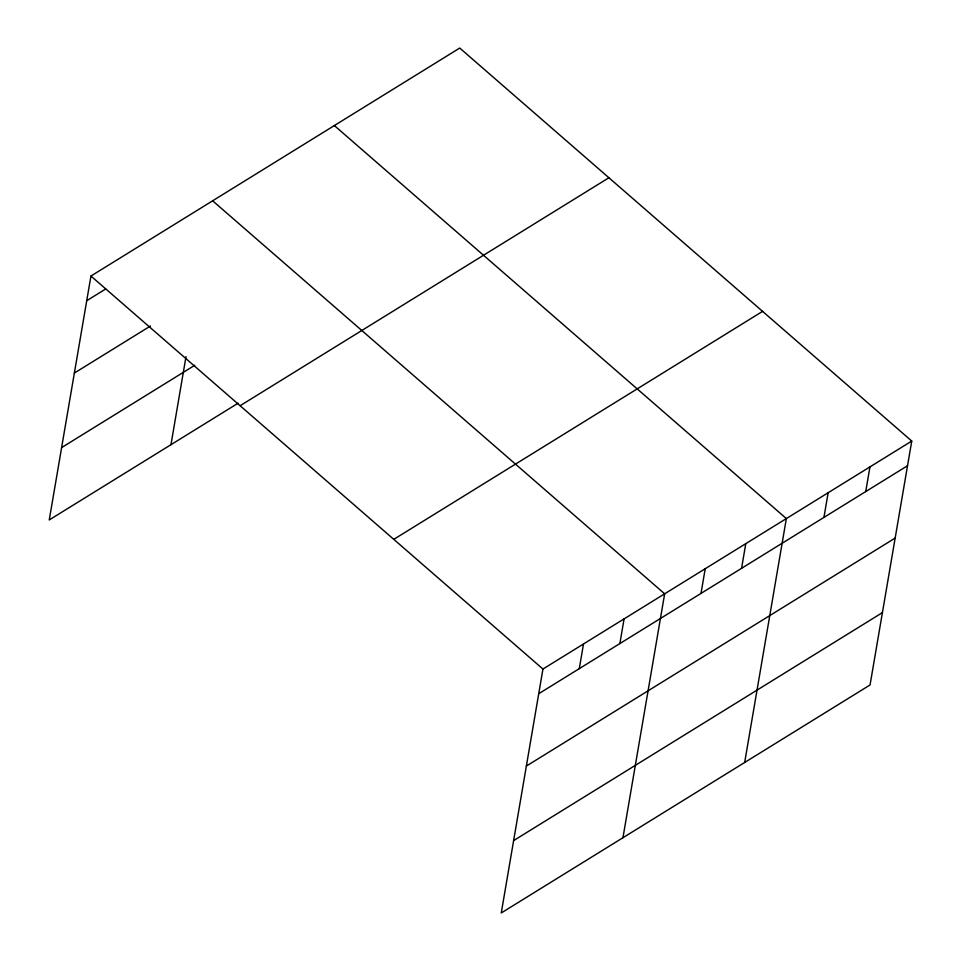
<?xml version="1.0" encoding="UTF-8"?>
<svg xmlns="http://www.w3.org/2000/svg" width="961" height="961" viewBox="0 0 961 961"><rect width="100%" height="100%" fill="white"/><g stroke="black" fill="none" stroke-linecap="round" stroke-linejoin="round"><path stroke-width="1.44" d="M911.749 441.063L542.941 669.048L501.258 912.95L870.053 684.965L911.749 441.063L459.742 48.05L90.947 276.035L49.251 519.937L238.148 403.164M170.962 444.703L186.014 356.591M579.291 668.64L583.507 643.966M619.869 643.558L624.085 618.896M622.956 837.716L664.652 593.814L212.645 200.801M701.001 593.405L705.218 568.732M741.568 568.323L745.784 543.65M744.667 762.481L786.35 518.58L334.356 125.567M823.937 517.402L828.154 492.741M865.729 491.576L869.945 466.902M86.73 300.709L105.746 288.949M74.357 373.06L150.421 326.031M61.624 447.598L194.735 365.3M240.106 405.734L608.902 177.749M393.782 539.361L762.59 311.364M538.725 693.722L907.532 465.737M526.364 766.061L895.159 538.076M513.618 840.599L882.426 612.613M90.947 276.035L542.941 669.048"/></g></svg>
